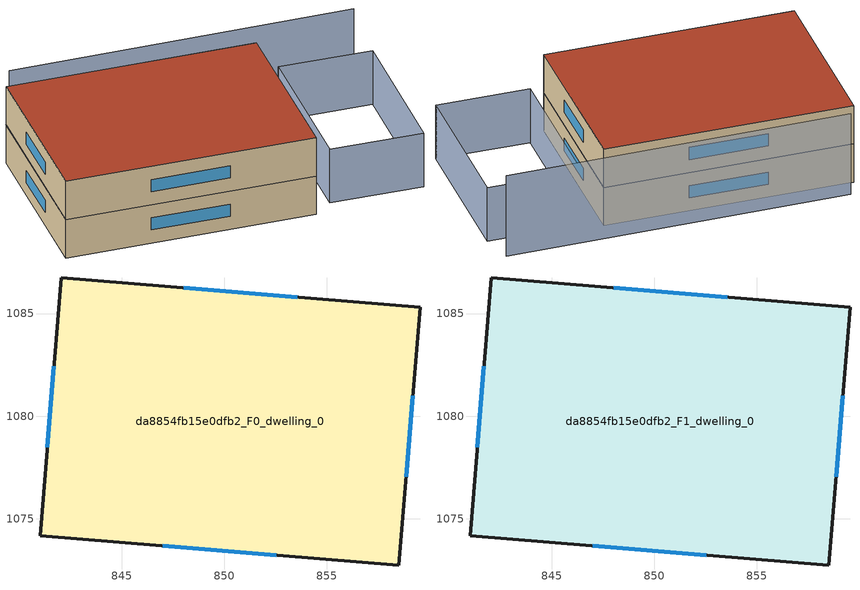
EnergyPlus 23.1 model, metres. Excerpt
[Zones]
da8854fb15e0dfb2_F0_dwelling_0
 floor ground (EU_floor_Construction): 859.54,1085.31 858.51,1072.74 841.02,1074.17 842.05,1086.74 z0
 wall outside (EU_wall_Construction): 841.02,1074.17 858.51,1072.74 859.54,1085.31 842.05,1086.74 841.02,1074.17 z0:3
 window (EU_Window_Construction): 847.01,1073.68 852.52,1073.23 / 841.7,1082.44 841.37,1078.47 / 853.55,1085.8 848.04,1086.25 / 858.87,1077.04 859.19,1081 z1.03:1.97
da8854fb15e0dfb2_F1_dwelling_0
 floor to da8854fb15e0dfb2_F0_dwelling_0 (EU_floor_Construction): 859.54,1085.31 858.51,1072.74 841.02,1074.17 842.05,1086.74 z3
 wall outside (EU_wall_Construction): 841.02,1074.17 858.51,1072.74 859.54,1085.31 842.05,1086.74 841.02,1074.17 z3:6
 window (EU_Window_Construction): 847.01,1073.68 852.52,1073.23 / 841.7,1082.44 841.37,1078.47 / 853.55,1085.8 848.04,1086.25 / 858.87,1077.04 859.19,1081 z4.03:4.97
 roof outside (EU_roof_Construction): 858.51,1072.74 859.54,1085.31 842.05,1086.74 841.02,1074.17 z6
shading: 867.42,1084.06 866.49,1073.15 / 866.49,1073.15 859.92,1073.71 / 859.92,1073.71 860.84,1084.62 / 860.84,1084.62 867.42,1084.06 z0:4.2; 866.99,1086.29 842.82,1088.05 z0:6.3
[Building]
EU S2 Campaign: North Axis=0; Terrain=City; Solar Distribution=FullExterior
[Site:Location]
Cape.Town.Intl.AP: Latitude=-33.965; Longitude=18.602; Time Zone=2; Elevation=46
[SizingPeriod:WeatherFileDays]
AnnualSizingPeriod: Begin Month=1; Begin Day of Month=1; End Month=12; End Day of Month=31; Day of Week for Start Day=Monday; Use Weather File Daylight Saving Period=No; Use Weather File Rain and Snow Indicators=No
[MATERIAL]
EU_InternalMass_Material: Roughness=MediumRough; Thickness=0.1; Conductivity=1; Density=1800; Specific Heat=900; Thermal Absorptance=0.9; Solar Absorptance=0.7; Visible Absorptance=0.7
[MATERIAL:NOMASS] Roughness=MediumRough; Thermal Absorptance=0.9; Solar Absorptance=0.7; Visible Absorptance=0.7
Name | Thermal Resistance
EU_wall_NoMass | 0.493876
EU_roof_NoMass | 0.449382
EU_floor_NoMass | 1.25
[WINDOWMATERIAL:SIMPLEGLAZINGSYSTEM]
EU_Window_SimpleGlazing: UFactor=4.4; Solar Heat Gain Coefficient=0.85; Visible Transmittance=0.85
[CONSTRUCTION]
EU_wall_Construction: EU_wall_NoMass
EU_roof_Construction: EU_roof_NoMass
EU_floor_Construction: EU_floor_NoMass
EU_Window_Construction: EU_Window_SimpleGlazing
EU_InternalMass_Construction: EU_InternalMass_Material
[ZONE] Type=1; Multiplier=1; Ceiling Height=autocalculate; Volume=664.359; Floor Area=autocalculate; Part of Total Floor Area=Yes
da8854fb15e0dfb2_F0_dwelling_0; da8854fb15e0dfb2_F1_dwelling_0
[INTERNALMASS] Construction=EU_InternalMass_Construction; Surface Area=221.453
Name | Zone or ZoneList
da8854fb15e0dfb2_F0_dwelling_0_EU_InternalMass | da8854fb15e0dfb2_F0_dwelling_0
da8854fb15e0dfb2_F1_dwelling_0_EU_InternalMass | da8854fb15e0dfb2_F1_dwelling_0
[OTHEREQUIPMENT] Fuel Type=Electricity; Design Level Calculation Method=Watts/Area; Power per Zone Floor Area=1; Fraction Latent=0; Fraction Radiant=0; Fraction Lost=0; Carbon Dioxide Generation Rate=0; EndUse Subcategory=EU_Step8_InternalGains
Name | Zone or ZoneList or Space or SpaceList | Schedule
EU_Step8_InternalGain_da8854fb15e0dfb2_F0_dwelling_0_f000 | da8854fb15e0dfb2_F0_dwelling_0 | EU_Step8_GainSchedule_da8854fb15e0dfb2_F0_dwelling_0_f000
EU_Step8_InternalGain_da8854fb15e0dfb2_F1_dwelling_0_f000 | da8854fb15e0dfb2_F1_dwelling_0 | EU_Step8_GainSchedule_da8854fb15e0dfb2_F1_dwelling_0_f000
[ZONEVENTILATION:DESIGNFLOWRATE] Schedule=EU_AlwaysOn; Design Flow Rate Calculation Method=AirChanges/Hour; Air Changes per Hour=0.64; Ventilation Type=Natural; Fan Pressure Rise=0; Fan Total Efficiency=1; Constant Term Coefficient=1; Temperature Term Coefficient=0; Velocity Term Coefficient=0; Velocity Squared Term Coefficient=0; Minimum Indoor Temperature=-100; Maximum Indoor Temperature=100; Delta Temperature=-100; Minimum Outdoor Temperature=-100; Maximum Outdoor Temperature=100; Maximum Wind Speed=40
Name | Zone or ZoneList or Space or SpaceList
EU_ConstantAir_da8854fb15e0dfb2_F0_dwelling_0 | da8854fb15e0dfb2_F0_dwelling_0
EU_ConstantAir_da8854fb15e0dfb2_F1_dwelling_0 | da8854fb15e0dfb2_F1_dwelling_0
[HVACTEMPLATE:THERMOSTAT] Constant Heating Setpoint=20; Constant Cooling Setpoint=50
EU_HeatOnly_da8854fb15e0dfb2_F0_dwelling_0; EU_HeatOnly_da8854fb15e0dfb2_F1_dwelling_0
[HVACTEMPLATE:ZONE:IDEALLOADSAIRSYSTEM] System Availability Schedule=EU_AlwaysOn; Maximum Heating Supply Air Temperature=50; Minimum Cooling Supply Air Temperature=13; Maximum Heating Supply Air Humidity Ratio=0.0156; Minimum Cooling Supply Air Humidity Ratio=0.0077; Heating Limit=NoLimit; Cooling Limit=NoLimit; Heating Availability Schedule=EU_AlwaysOn; Cooling Availability Schedule=EU_CoolingOff; Dehumidification Control Type=ConstantSensibleHeatRatio; Cooling Sensible Heat Ratio=0.7; Dehumidification Setpoint=60; Humidification Control Type=None; Humidification Setpoint=30; Outdoor Air Method=None; Outdoor Air Flow Rate per Person=0.00944; Outdoor Air Flow Rate per Zone Floor Area=0; Outdoor Air Flow Rate per Zone=0; Demand Controlled Ventilation Type=None; Outdoor Air Economizer Type=NoEconomizer; Heat Recovery Type=None; Sensible Heat Recovery Effectiveness=0.7; Latent Heat Recovery Effectiveness=0.65
Name | Template Thermostat
da8854fb15e0dfb2_F0_dwelling_0 | EU_HeatOnly_da8854fb15e0dfb2_F0_dwelling_0
da8854fb15e0dfb2_F1_dwelling_0 | EU_HeatOnly_da8854fb15e0dfb2_F1_dwelling_0
[SIZING:ZONE] Zone Cooling Design Supply Air Temperature Input Method=SupplyAirTemperature; Zone Cooling Design Supply Air Temperature=13; Zone Heating Design Supply Air Temperature Input Method=SupplyAirTemperature; Zone Heating Design Supply Air Temperature=50; Zone Cooling Design Supply Air Humidity Ratio=0.008; Zone Heating Design Supply Air Humidity Ratio=0.008; Cooling Design Air Flow Method=DesignDay; Cooling Design Air Flow Rate=0; Cooling Minimum Air Flow per Zone Floor Area=0.000762; Cooling Minimum Air Flow=0; Cooling Minimum Air Flow Fraction=0.2; Heating Design Air Flow Method=DesignDay; Heating Design Air Flow Rate=0; Heating Maximum Air Flow per Zone Floor Area=0.002032; Heating Maximum Air Flow=0.141576; Heating Maximum Air Flow Fraction=0.3; Account for Dedicated Outdoor Air System=No; Dedicated Outdoor Air System Control Strategy=NeutralSupplyAir; Dedicated Outdoor Air Low Setpoint Temperature for Design=autosize; Dedicated Outdoor Air High Setpoint Temperature for Design=autosize; Zone Load Sizing Method=Sensible Load Only No Latent Load; Zone Latent Cooling Design Supply Air Humidity Ratio Input Method=HumidityRatioDifference; Zone Cooling Design Supply Air Humidity Ratio Difference=0.005; Zone Latent Heating Design Supply Air Humidity Ratio Input Method=HumidityRatioDifference; Zone Humidification Design Supply Air Humidity Ratio Difference=0.005
da8854fb15e0dfb2_F0_dwelling_0; da8854fb15e0dfb2_F1_dwelling_0
[SCHEDULE:CONSTANT]
Name | Hourly Value
EU_AlwaysOn | 1
EU_CoolingOff | 0
[SCHEDULE:FILE] Column Number=1; Rows to Skip at Top=0; Number of Hours of Data=8760; Column Separator=Comma; Interpolate to Timestep=No; Minutes per Item=60; Adjust Schedule for Daylight Savings=Yes
Name | File
EU_Step8_GainSchedule_da8854fb15e0dfb2_F0_dwelling_0_f000 | ../../schedules/da8854fb15e0dfb2/da8854fb15e0dfb2_F0_dwelling_0_f000_gain.csv
EU_Step8_GainSchedule_da8854fb15e0dfb2_F1_dwelling_0_f000 | ../../schedules/da8854fb15e0dfb2/da8854fb15e0dfb2_F1_dwelling_0_f000_gain.csv
